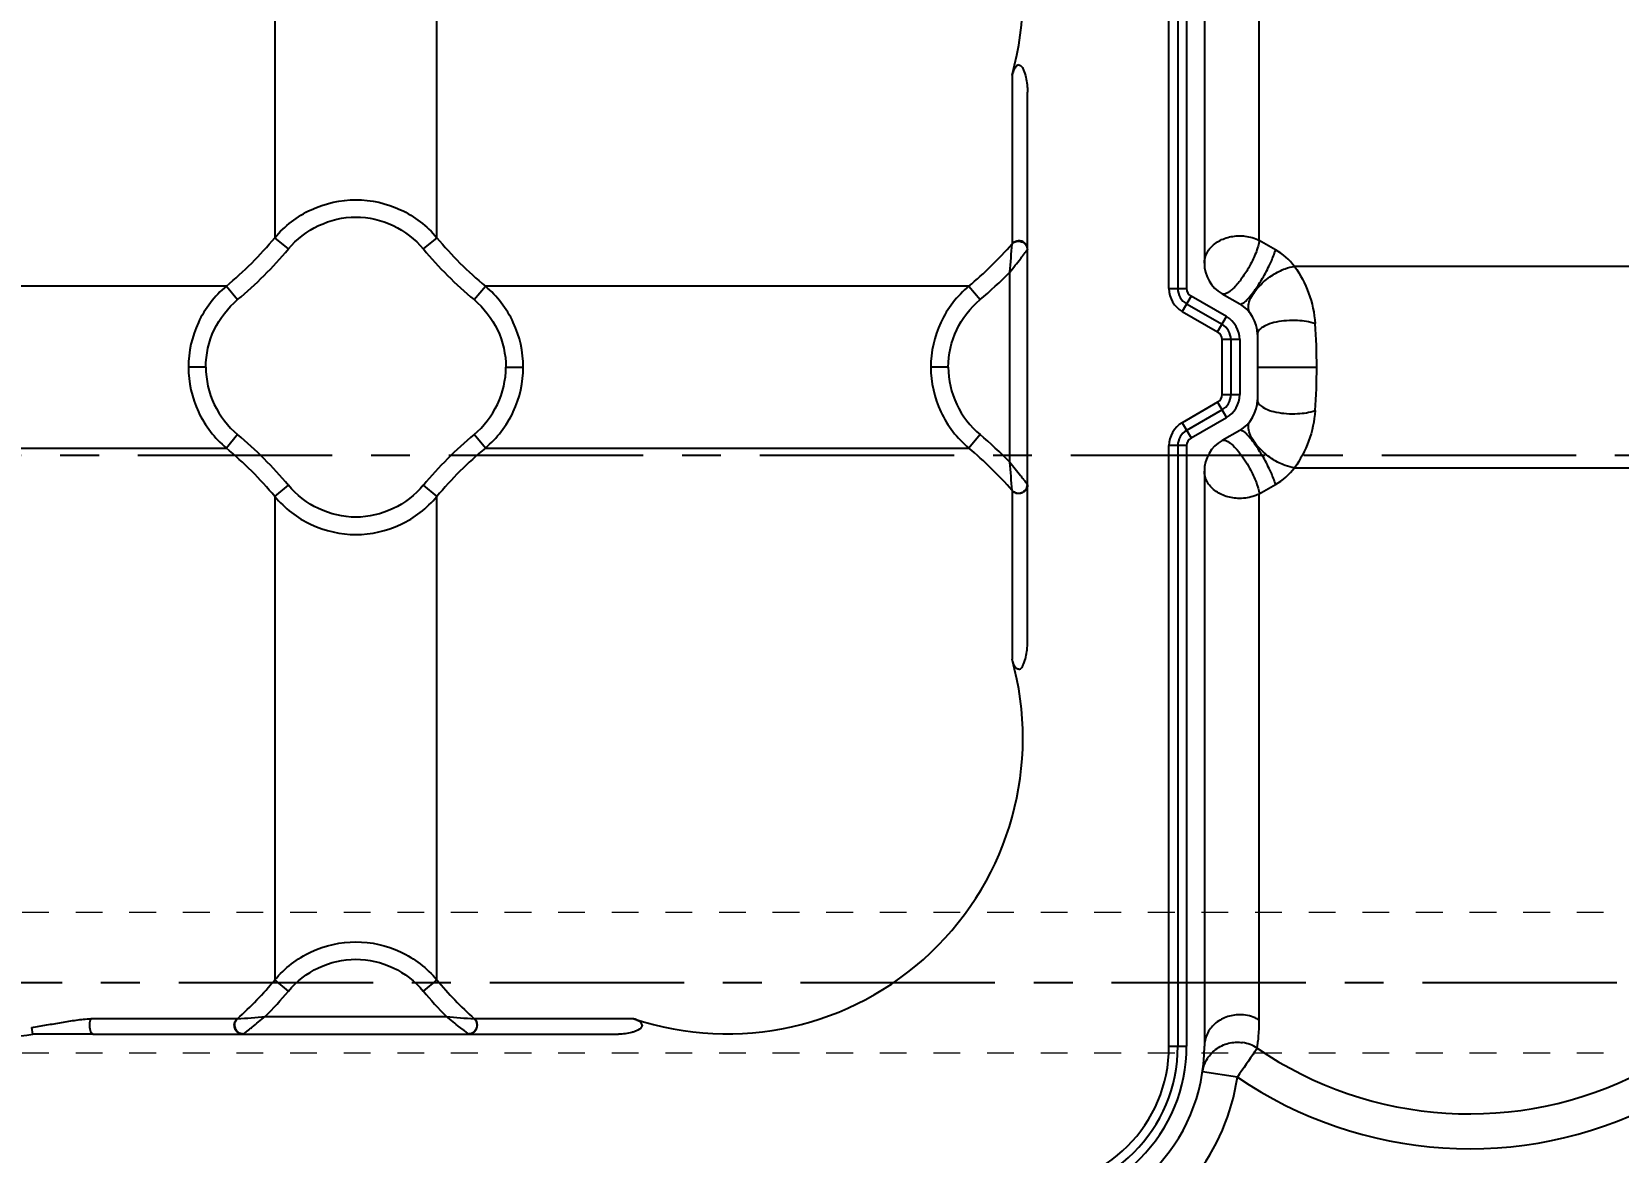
# Model space of a CAD drawing. Header units: millimetres. Extents: x 2667 to 4588, y -8940 to -2822.
# Drawn here: x 3522.4 to 3612.6, y -6281.3 to -6217.6 of the extents above; entities that cross this region are included whole.
import ezdxf

# ---------------------------------------------------------------- set-up
doc = ezdxf.new("R2010")
doc.units = ezdxf.units.MM
doc.header["$LTSCALE"] = 16.335
doc.header["$PDMODE"] = 3
doc.header["$PDSIZE"] = 8
doc.linetypes.add('CENTER', pattern=[0.6, 0.375, -0.075, 0.075, -0.075])
doc.linetypes.add('HIDDEN', pattern=[0.2, 0.1, -0.1])
doc.layers.get('0').update_dxf_attribs({"linetype": 'CONTINUOUS'})
doc.layers.get('Defpoints').update_dxf_attribs({"linetype": 'CONTINUOUS'})
doc.layers.add('cool', color=153, linetype='HIDDEN', lineweight=9)
doc.layers.add('dim', color=82, linetype='CONTINUOUS', lineweight=9)
doc.styles.get("Standard").update_dxf_attribs({"font": 'txt', "width": 0.85})
doc.dimstyles.new('mold', dxfattribs={"dimtxt": 10, "dimasz": 5, "dimexe": 0, "dimexo": 0, "dimgap": 0, "dimtad": 1, "dimzin": 1, "dimdsep": 46, "dimtxsty": 'Standard', "dimcen": 0, "dimclrd": 4, "dimclre": 4, "dimclrt": 6, "dimazin": 0, "dimtfac": 1, "dimtofl": 0, "dimtmove": 0, "dimatfit": 3, "dimfxl": 0, "dimarcsym": 0})

# ---------------------------------------------------------------- blocks, each defined once
blk = doc.blocks.new('02')
at = {"color": 1, "linetype": 'CENTER', "ltscale": 1.803734}
blk.add_line((2807.465, 2890.507), (3167.465, 2890.507), dxfattribs=at)
at = {"layer": 'cool', "ltscale": 0.932966}
for p, q in [((2818.675, 2894.507), (3156.255, 2894.507)), ((2818.675, 2886.507), (3156.255, 2886.507))]:
    blk.add_line(p, q, dxfattribs=at)
blk = doc.blocks.new('*D388')
at = {"layer": 'Defpoints', "color": 0}
for p in [(3498.666, -6241.677), (3668.345, -6241.677), (3682.705, -6241.677)]:
    blk.add_point(p, dxfattribs=at)
at = {"layer": 'dim', "color": 4, "lineweight": -2}
blk.add_line((3668.345, -6241.677), (3695.455, -6241.677), dxfattribs=at)
at = {"layer": 'dim', "color": 6, "insert": (3689.08, -6238.677), "char_height": 6, "attachment_point": 5}
blk.add_mtext('0.00', dxfattribs=at)
blk = doc.blocks.new('*D389')
at = {"layer": 'Defpoints', "color": 0}
for p in [(3661.445, -6211.677), (3682.705, -6211.677), (3498.666, -6241.677)]:
    blk.add_point(p, dxfattribs=at)
at = {"layer": 'dim', "color": 4, "lineweight": -2}
blk.add_line((3661.445, -6211.677), (3700.555, -6211.677), dxfattribs=at)
at = {"layer": 'dim', "color": 6, "insert": (3691.63, -6208.677), "char_height": 6, "attachment_point": 5}
blk.add_mtext('30.00', dxfattribs=at)
blk = doc.blocks.new('*D390')
at = {"layer": 'Defpoints', "color": 0}
for p in [(3674.041, -6159.677), (3682.705, -6159.677), (3498.666, -6241.677)]:
    blk.add_point(p, dxfattribs=at)
at = {"layer": 'dim', "color": 4, "lineweight": -2}
blk.add_line((3674.041, -6159.677), (3701.405, -6159.677), dxfattribs=at)
at = {"layer": 'dim', "color": 6, "insert": (3692.055, -6156.677), "char_height": 6, "attachment_point": 5}
blk.add_mtext('82.00', dxfattribs=at)
blk = doc.blocks.new('*D391')
at = {"layer": 'Defpoints', "color": 0}
for p in [(3657.466, -6121.677), (3682.705, -6121.677), (3498.666, -6241.677)]:
    blk.add_point(p, dxfattribs=at)
at = {"layer": 'dim', "color": 4, "lineweight": -2}
blk.add_line((3657.466, -6121.677), (3703.955, -6121.677), dxfattribs=at)
at = {"layer": 'dim', "color": 6, "insert": (3693.33, -6118.677), "char_height": 6, "attachment_point": 5}
blk.add_mtext('120.00', dxfattribs=at)
blk = doc.blocks.new('*D392')
at = {"layer": 'Defpoints', "color": 0}
for p in [(3498.666, -6241.677), (3670.983, -6271.677), (3682.705, -6271.677)]:
    blk.add_point(p, dxfattribs=at)
at = {"layer": 'dim', "color": 4, "lineweight": -2}
blk.add_line((3670.983, -6271.677), (3700.555, -6271.677), dxfattribs=at)
at = {"layer": 'dim', "color": 6, "insert": (3691.63, -6268.677), "char_height": 6, "attachment_point": 5}
blk.add_mtext('30.00', dxfattribs=at)
blk = doc.blocks.new('*D393')
at = {"layer": 'Defpoints', "color": 0}
for p in [(3498.666, -6241.677), (3661.355, -6326.677), (3682.705, -6326.677)]:
    blk.add_point(p, dxfattribs=at)
at = {"layer": 'dim', "color": 4, "lineweight": -2}
blk.add_line((3661.355, -6326.677), (3701.405, -6326.677), dxfattribs=at)
at = {"layer": 'dim', "color": 6, "insert": (3692.055, -6323.677), "char_height": 6, "attachment_point": 5}
blk.add_mtext('85.00', dxfattribs=at)
blk = doc.blocks.new('*D394')
at = {"layer": 'Defpoints', "color": 0}
for p in [(3498.666, -6241.677), (3657.466, -6361.677), (3682.705, -6361.677)]:
    blk.add_point(p, dxfattribs=at)
at = {"layer": 'dim', "color": 4, "lineweight": -2}
blk.add_line((3657.466, -6361.677), (3703.955, -6361.677), dxfattribs=at)
at = {"layer": 'dim', "color": 6, "insert": (3693.33, -6358.677), "char_height": 6, "attachment_point": 5}
blk.add_mtext('120.00', dxfattribs=at)
blk = doc.blocks.new('*D395')
at = {"layer": 'Defpoints', "color": 0}
for p in [(3498.666, -6241.677), (3648.666, -6370.477), (3648.666, -6398.085)]:
    blk.add_point(p, dxfattribs=at)
at = {"layer": 'dim', "color": 4, "lineweight": -2}
blk.add_line((3648.666, -6370.477), (3648.666, -6419.335), dxfattribs=at)
at = {"layer": 'dim', "color": 6, "insert": (3645.666, -6408.71), "char_height": 6, "attachment_point": 5, "rotation": 90}
blk.add_mtext('150.00', dxfattribs=at)
blk = doc.blocks.new('*D398')
at = {"layer": 'Defpoints', "color": 0}
for p in [(3648.666, -6089.306), (3648.666, -6112.877), (3498.666, -6241.677)]:
    blk.add_point(p, dxfattribs=at)
at = {"layer": 'dim', "color": 4, "lineweight": -2}
blk.add_line((3648.666, -6112.877), (3648.666, -6068.056), dxfattribs=at)
at = {"layer": 'dim', "color": 6, "insert": (3645.666, -6078.681), "char_height": 6, "attachment_point": 5, "rotation": 90}
blk.add_mtext('150.00', dxfattribs=at)

msp = doc.modelspace()

# ---------------------------------------------------------------- linework, layer by layer
at = {"color": 7, "linetype": 'Continuous'}
for p, q in [((3587.106, -6232.212), (3587.106, -6198.055)), ((3587.608, -6198.055), (3587.608, -6232.212)), ((3588.111, -6198.055), (3588.111, -6232.212)), ((3589.116, -6198.055), (3589.116, -6230.761)), ((3592.238, -6229.468), (3592.238, -6199.546)), ((3536.271, -6201.83), (3536.271, -6229.315)), ((3545.481, -6229.315), (3545.481, -6201.83)), ((3578.186, -6220.065), (3578.186, -6229.652)), ((3579.066, -6252.324), (3579.066, -6221.031)), ((3537.039, -6229.954), (3536.271, -6229.315)), ((3545.481, -6229.315), (3544.713, -6229.954)), ((3593.157, -6229.999), (3592.238, -6229.468)), ((3619.021, -6230.954), (3594.243, -6230.954)), ((3578.061, -6242.084), (3578.061, -6231.271)), ((3533.513, -6232.073), (3511.299, -6232.073)), ((3533.513, -6232.073), (3534.153, -6232.84)), ((3547.599, -6232.84), (3548.238, -6232.073)), ((3575.723, -6232.073), (3548.238, -6232.073)), ((3575.723, -6232.073), (3576.363, -6232.84)), ((3587.106, -6232.212), (3588.111, -6232.212)), ((3588.362, -6232.647), (3587.86, -6233.517)), ((3590.372, -6233.807), (3588.362, -6232.647)), ((3590.121, -6232.502), (3591.126, -6233.082)), ((3587.86, -6233.517), (3589.87, -6234.678)), ((3588.111, -6233.082), (3590.121, -6234.243)), ((3589.87, -6234.678), (3590.372, -6233.807)), ((3591.126, -6235.113), (3590.121, -6235.113)), ((3590.121, -6238.242), (3590.121, -6235.113)), ((3590.623, -6235.113), (3590.623, -6238.242)), ((3591.126, -6235.113), (3591.126, -6238.242)), ((3592.131, -6234.823), (3592.131, -6238.532)), ((3532.341, -6236.677), (3531.356, -6236.677)), ((3549.41, -6236.677), (3550.396, -6236.677)), ((3574.551, -6236.677), (3573.566, -6236.677)), ((3592.131, -6236.677), (3595.506, -6236.677)), ((3590.121, -6238.242), (3591.126, -6238.242)), ((3589.87, -6238.677), (3587.86, -6239.837)), ((3590.121, -6239.112), (3588.111, -6240.273)), ((3589.87, -6238.677), (3590.372, -6239.547)), ((3587.86, -6239.837), (3588.362, -6240.708)), ((3588.362, -6240.708), (3590.372, -6239.547)), ((3534.153, -6240.515), (3533.513, -6241.282)), ((3548.238, -6241.282), (3547.599, -6240.515)), ((3576.363, -6240.515), (3575.723, -6241.282)), ((3591.126, -6240.273), (3590.121, -6240.853)), ((3511.3, -6241.282), (3533.513, -6241.282)), ((3548.238, -6241.282), (3575.723, -6241.282)), ((3588.111, -6241.143), (3587.106, -6241.143)), ((3587.106, -6275.299), (3587.106, -6241.143)), ((3587.608, -6241.143), (3587.608, -6275.299)), ((3588.111, -6241.143), (3588.111, -6275.299)), ((3589.116, -6242.593), (3589.116, -6275.299)), ((3594.243, -6242.401), (3619.021, -6242.401)), ((3536.271, -6244.04), (3537.039, -6243.4)), ((3544.713, -6243.4), (3545.481, -6244.04)), ((3592.238, -6243.886), (3593.157, -6243.355)), ((3536.271, -6244.04), (3536.271, -6271.525)), ((3545.481, -6271.525), (3545.481, -6244.04)), ((3578.186, -6243.703), (3578.186, -6253.29)), ((3592.238, -6273.809), (3592.238, -6243.886)), ((3537.039, -6272.164), (3536.271, -6271.525)), ((3545.481, -6271.525), (3544.713, -6272.164)), ((3522.512, -6274.616), (3522.449, -6274.233)), ((3534.128, -6273.742), (3525.8, -6273.742)), ((3535.723, -6273.611), (3546.029, -6273.611)), ((3556.681, -6273.742), (3547.623, -6273.742)), ((3525.94, -6274.616), (3555.811, -6274.616)), ((3587.106, -6275.299), (3588.111, -6275.299)), ((3590.998, -6277.053), (3589.009, -6276.761))]:
    msp.add_line(p, q, dxfattribs=at)
at = {"color": 1, "linetype": 'CENTER', "ltscale": 1.803734}
msp.add_line((3298.666, -6241.677), (3698.666, -6241.677), dxfattribs=at)
at = {"color": 7, "linetype": 'Continuous'}
for centre, radius, start, end in [((3553.941, -6223.612), 80.47, 0, 90), ((3553.941, -6223.612), 79.57, 0, 90), ((3561.981, -6215.572), 16.817, 344.50485, 108.36798), ((3519.771, -6215.572), 21.474, 309.79009, 320.20991), ((3519.771, -6215.572), 22.472, 309.79206, 320.20991), ((3561.981, -6215.572), 22.472, 219.79009, 230.20794), ((3561.981, -6215.572), 21.474, 219.79009, 230.20991), ((3561.981, -6215.572), 21.474, 309.79009, 318.98443), ((3519.37, -6225.984), 58.928, 354.85224, 356.41848), ((3591.319, -6233.183), 3.676, 37.32843, 60.00242), ((3591.126, -6230.761), 2.01, 180, 240), ((3561.981, -6215.572), 22.472, 309.79187, 315.68762), ((3588.613, -6232.212), 1.508, 180, 240), ((3588.613, -6232.212), 1.005, 180, 240), ((3588.613, -6232.212), 0.502, 180, 240), ((3590.121, -6234.823), 2.01, 0.00107, 60), ((3589.618, -6235.113), 1.005, 0, 60), ((3589.618, -6235.113), 1.508, 0, 60), ((3562.539, -6236.659), 32.967, 359.96755, 4.26867), ((3589.618, -6235.113), 0.502, 0.00065, 60), ((3562.42, -6236.692), 33.087, 355.73908, 0.02469), ((3589.618, -6238.242), 0.502, 299.99956, 0.00074), ((3589.618, -6238.242), 1.005, 300, 359.99995), ((3589.618, -6238.242), 1.508, 300, 0), ((3590.121, -6238.532), 2.01, 300, 359.99875), ((3588.613, -6241.143), 1.508, 120, 180), ((3519.771, -6257.782), 22.472, 39.79009, 50.20794), ((3561.981, -6257.782), 22.472, 129.79206, 140.20991), ((3561.981, -6257.782), 22.472, 44.31238, 50.20814), ((3588.613, -6241.143), 1.005, 120.00007, 180), ((3588.613, -6241.143), 0.502, 119.99956, 180.0011), ((3591.126, -6242.593), 2.01, 120, 180), ((3519.771, -6257.782), 21.474, 39.79009, 50.20991), ((3561.981, -6257.782), 21.474, 129.79009, 140.20991), ((3561.981, -6257.782), 21.474, 41.01556, 50.20991), ((3519.663, -6247.348), 58.634, 3.57742, 5.15152), ((3591.314, -6240.166), 3.683, 300.01916, 322.65), ((3553.941, -6249.742), 80.47, 270.91304, 0), ((3553.941, -6249.742), 79.57, 281.6989, 0), ((3561.981, -6257.782), 16.817, 251.63202, 15.49515), ((3604.191, -6257.782), 23.354, 235.6034, 358.37458), ((3604.191, -6257.782), 21.367, 235.60338, 358.83457), ((3519.771, -6257.782), 21.474, 312.0041, 320.20991), ((3561.981, -6257.782), 21.474, 219.79009, 227.9959), ((3519.771, -6257.782), 22.472, 315.22202, 320.20991), ((3561.981, -6257.782), 22.472, 219.79009, 224.77798), ((3530.288, -6216.411), 57.458, 273.84497, 275.42774), ((3551.486, -6216.152), 57.717, 264.57482, 266.15045), ((3519.771, -6257.782), 17.055, 260.75244, 279.2269), ((3590.988, -6277.11), 2.04, 56.28974, 81.61183), ((3579.066, -6275.299), 10.05, 270, 0), ((3579.066, -6275.299), 9.045, 270, 0.00005), ((3579.066, -6275.299), 8.543, 270, 0), ((3579.066, -6275.299), 8.04, 270, 360), ((3579.066, -6275.299), 12.06, 321.6929, 351.64011)]:
    msp.add_arc(centre, radius, start, end, dxfattribs=at)
for points, knots in [([(3578.563, -6219.49), (3578.505, -6219.49), (3578.396, -6219.572), (3578.279, -6219.776), (3578.219, -6219.949), (3578.186, -6220.065)], [0, 0, 0, 0, 0.245235, 0.49671, 1, 1, 1, 1]), ([(3578.563, -6219.49), (3578.632, -6219.49), (3578.754, -6219.599), (3578.876, -6219.844), (3578.981, -6220.188), (3579.049, -6220.606), (3579.066, -6220.889), (3579.066, -6221.031)], [0, 0, 0, 0, 0.121703, 0.247052, 0.497884, 0.748931, 1, 1, 1, 1]), ([(3536.271, -6229.315), (3536.829, -6228.65), (3538.25, -6227.546), (3540.008, -6227.157), (3540.876, -6227.157)], [0, 0, 0, 0, 0.499979, 1, 1, 1, 1]), ([(3540.876, -6227.157), (3541.744, -6227.157), (3543.502, -6227.546), (3544.923, -6228.649), (3545.481, -6229.315)], [0, 0, 0, 0, 0.500019, 1, 1, 1, 1]), ([(3537.039, -6229.954), (3537.502, -6229.398), (3538.694, -6228.488), (3540.876, -6227.971), (3543.058, -6228.487), (3544.25, -6229.398), (3544.713, -6229.954)], [0, 0, 0, 0, 0.250038, 0.499995, 0.749952, 1, 1, 1, 1]), ([(3589.116, -6230.761), (3589.116, -6230.557), (3589.233, -6230.125), (3589.697, -6229.614), (3590.359, -6229.285), (3590.866, -6229.209), (3591.126, -6229.209)], [0, 0, 0, 0, 0.219715, 0.458267, 0.721166, 1, 1, 1, 1]), ([(3591.126, -6229.209), (3591.224, -6229.209), (3591.606, -6229.231), (3591.985, -6229.339), (3592.238, -6229.468)], [0, 0, 0, 0, 0.256142, 1, 1, 1, 1]), ([(3578.061, -6231.271), (3578.164, -6231.143), (3578.366, -6230.893), (3578.61, -6230.584), (3578.788, -6230.349), (3578.903, -6230.199), (3578.992, -6230.083), (3579.044, -6230.019), (3579.06, -6229.992)], [0, 0, 0, 0, 0.303697, 0.594232, 0.728268, 0.848361, 0.943423, 1, 1, 1, 1]), ([(3578.183, -6229.665), (3578.249, -6229.594), (3578.431, -6229.493), (3578.737, -6229.518), (3578.985, -6229.701), (3579.056, -6229.897), (3579.059, -6229.992)], [0, 0, 0, 0, 0.246967, 0.499962, 0.752978, 1, 1, 1, 1]), ([(3578.186, -6229.652), (3578.233, -6229.6), (3578.351, -6229.514), (3578.493, -6229.484), (3578.563, -6229.484)], [0, 0, 0, 0, 0.498844, 1, 1, 1, 1]), ([(3579.066, -6229.979), (3579.066, -6229.911), (3579.035, -6229.771), (3578.879, -6229.558), (3578.683, -6229.484), (3578.563, -6229.484)], [0, 0, 0, 0, 0.266643, 0.536493, 1, 1, 1, 1]), ([(3592.238, -6229.468), (3592.228, -6229.581), (3592.168, -6229.825), (3592.041, -6230.209), (3591.85, -6230.624), (3591.697, -6230.902), (3591.622, -6231.048)], [0, 0, 0, 0, 0.198694, 0.440005, 0.712104, 1, 1, 1, 1]), ([(3592.472, -6231.538), (3592.631, -6231.264), (3592.889, -6230.764), (3593.1, -6230.238), (3593.157, -6229.999)], [0, 0, 0, 0, 0.563929, 1, 1, 1, 1]), ([(3591.813, -6232.642), (3591.948, -6232.402), (3592.317, -6231.948), (3592.971, -6231.426), (3593.632, -6231.084), (3594.061, -6230.97), (3594.242, -6230.954)], [0, 0, 0, 0, 0.271296, 0.568323, 0.820354, 1, 1, 1, 1]), ([(3594.243, -6230.954), (3594.579, -6231.414), (3595.128, -6232.459), (3595.371, -6233.613), (3595.415, -6234.205)], [0, 0, 0, 0, 0.489775, 1, 1, 1, 1]), ([(3591.622, -6231.048), (3591.494, -6231.27), (3591.289, -6231.585), (3590.991, -6231.959), (3590.782, -6232.187), (3590.582, -6232.362), (3590.383, -6232.497), (3590.198, -6232.546), (3590.121, -6232.502)], [0, 0, 0, 0, 0.353851, 0.515361, 0.658945, 0.78037, 0.877108, 1, 1, 1, 1]), ([(3591.126, -6233.082), (3591.151, -6233.096), (3591.233, -6233.091), (3591.352, -6233.016), (3591.502, -6232.888), (3591.675, -6232.701), (3591.867, -6232.463), (3592.146, -6232.077), (3592.344, -6231.761), (3592.472, -6231.538)], [0, 0, 0, 0, 0.040907, 0.105616, 0.199616, 0.321709, 0.468281, 0.634282, 1, 1, 1, 1]), ([(3533.513, -6232.073), (3532.848, -6232.63), (3531.745, -6234.051), (3531.356, -6235.809), (3531.356, -6236.677)], [0, 0, 0, 0, 0.499975, 1, 1, 1, 1]), ([(3550.396, -6236.677), (3550.396, -6235.809), (3550.007, -6234.051), (3548.903, -6232.63), (3548.238, -6232.073)], [0, 0, 0, 0, 0.500025, 1, 1, 1, 1]), ([(3575.723, -6232.073), (3575.058, -6232.63), (3573.955, -6234.051), (3573.566, -6235.809), (3573.566, -6236.677)], [0, 0, 0, 0, 0.499975, 1, 1, 1, 1]), ([(3591.621, -6233.19), (3591.625, -6233.15), (3591.658, -6232.958), (3591.738, -6232.776), (3591.813, -6232.642)], [0, 0, 0, 0, 0.208728, 1, 1, 1, 1]), ([(3532.341, -6236.677), (3532.349, -6235.953), (3532.675, -6234.487), (3533.603, -6233.31), (3534.153, -6232.839)], [0, 0, 0, 0, 0.499933, 1, 1, 1, 1]), ([(3547.598, -6232.839), (3548.149, -6233.31), (3549.076, -6234.487), (3549.403, -6235.953), (3549.41, -6236.677)], [0, 0, 0, 0, 0.500067, 1, 1, 1, 1]), ([(3574.551, -6236.677), (3574.559, -6235.953), (3574.885, -6234.487), (3575.812, -6233.31), (3576.363, -6232.84)], [0, 0, 0, 0, 0.499933, 1, 1, 1, 1]), ([(3591.719, -6233.604), (3591.7, -6233.58), (3591.625, -6233.456), (3591.61, -6233.303), (3591.621, -6233.19)], [0, 0, 0, 0, 0.2125, 1, 1, 1, 1]), ([(3595.415, -6234.205), (3595.094, -6234.1), (3594.547, -6234.017), (3593.8, -6234.026), (3593.223, -6234.097), (3592.738, -6234.237), (3592.388, -6234.412), (3592.178, -6234.609), (3592.131, -6234.761), (3592.131, -6234.823)], [0, 0, 0, 0, 0.281969, 0.454914, 0.623401, 0.766073, 0.874671, 0.948113, 1, 1, 1, 1]), ([(3531.356, -6236.677), (3531.356, -6237.545), (3531.745, -6239.303), (3532.848, -6240.724), (3533.513, -6241.282)], [0, 0, 0, 0, 0.500025, 1, 1, 1, 1]), ([(3532.341, -6236.677), (3532.349, -6237.401), (3532.675, -6238.868), (3533.603, -6240.044), (3534.153, -6240.515)], [0, 0, 0, 0, 0.499933, 1, 1, 1, 1]), ([(3547.598, -6240.515), (3548.149, -6240.044), (3549.076, -6238.868), (3549.403, -6237.401), (3549.41, -6236.677)], [0, 0, 0, 0, 0.500067, 1, 1, 1, 1]), ([(3548.238, -6241.282), (3548.903, -6240.724), (3550.007, -6239.303), (3550.396, -6237.545), (3550.396, -6236.677)], [0, 0, 0, 0, 0.499975, 1, 1, 1, 1]), ([(3573.566, -6236.677), (3573.566, -6237.545), (3573.955, -6239.303), (3575.058, -6240.724), (3575.723, -6241.282)], [0, 0, 0, 0, 0.500025, 1, 1, 1, 1]), ([(3574.551, -6236.677), (3574.559, -6237.401), (3574.885, -6238.868), (3575.813, -6240.044), (3576.363, -6240.515)], [0, 0, 0, 0, 0.499933, 1, 1, 1, 1]), ([(3592.131, -6238.532), (3592.131, -6238.594), (3592.178, -6238.745), (3592.388, -6238.942), (3592.738, -6239.118), (3593.223, -6239.258), (3593.8, -6239.329), (3594.547, -6239.338), (3595.094, -6239.254), (3595.415, -6239.15)], [0, 0, 0, 0, 0.051887, 0.125329, 0.233928, 0.3766, 0.545087, 0.718032, 1, 1, 1, 1]), ([(3591.621, -6240.164), (3591.617, -6240.121), (3591.613, -6239.978), (3591.658, -6239.831), (3591.719, -6239.751)], [0, 0, 0, 0, 0.299682, 1, 1, 1, 1]), ([(3595.415, -6239.15), (3595.371, -6239.742), (3595.128, -6240.896), (3594.579, -6241.941), (3594.243, -6242.401)], [0, 0, 0, 0, 0.510225, 1, 1, 1, 1]), ([(3590.121, -6240.853), (3590.137, -6240.843), (3590.225, -6240.813), (3590.32, -6240.844), (3590.385, -6240.874)], [0, 0, 0, 0, 0.2076, 1, 1, 1, 1]), ([(3590.385, -6240.874), (3590.486, -6240.922), (3590.699, -6241.083), (3591.138, -6241.544), (3591.435, -6241.983), (3591.622, -6242.307)], [0, 0, 0, 0, 0.175685, 0.412028, 1, 1, 1, 1]), ([(3592.472, -6241.816), (3592.344, -6241.594), (3592.146, -6241.277), (3591.867, -6240.891), (3591.675, -6240.654), (3591.502, -6240.467), (3591.352, -6240.338), (3591.233, -6240.264), (3591.151, -6240.258), (3591.126, -6240.272)], [0, 0, 0, 0, 0.365718, 0.531719, 0.678291, 0.800384, 0.894384, 0.959093, 1, 1, 1, 1]), ([(3591.813, -6240.713), (3591.785, -6240.663), (3591.697, -6240.49), (3591.635, -6240.301), (3591.621, -6240.164)], [0, 0, 0, 0, 0.292935, 1, 1, 1, 1]), ([(3594.242, -6242.401), (3594.061, -6242.384), (3593.632, -6242.271), (3592.971, -6241.929), (3592.317, -6241.406), (3591.948, -6240.953), (3591.813, -6240.713)], [0, 0, 0, 0, 0.179646, 0.431677, 0.728704, 1, 1, 1, 1]), ([(3593.157, -6243.355), (3593.1, -6243.117), (3592.889, -6242.591), (3592.631, -6242.091), (3592.472, -6241.816)], [0, 0, 0, 0, 0.436071, 1, 1, 1, 1]), ([(3578.061, -6242.084), (3578.164, -6242.212), (3578.367, -6242.46), (3578.608, -6242.772), (3578.789, -6243.004), (3578.905, -6243.154), (3578.991, -6243.273), (3579.043, -6243.337), (3579.06, -6243.362)], [0, 0, 0, 0, 0.3037, 0.59452, 0.728078, 0.848381, 0.944327, 1, 1, 1, 1]), ([(3591.126, -6244.145), (3590.866, -6244.145), (3590.359, -6244.07), (3589.697, -6243.74), (3589.233, -6243.23), (3589.116, -6242.798), (3589.116, -6242.593)], [0, 0, 0, 0, 0.278834, 0.541733, 0.780285, 1, 1, 1, 1]), ([(3591.622, -6242.307), (3591.697, -6242.453), (3591.85, -6242.731), (3592.041, -6243.145), (3592.168, -6243.529), (3592.228, -6243.774), (3592.238, -6243.886)], [0, 0, 0, 0, 0.287896, 0.559995, 0.801306, 1, 1, 1, 1]), ([(3544.713, -6243.4), (3544.25, -6243.957), (3543.058, -6244.867), (3540.876, -6245.384), (3538.694, -6244.866), (3537.502, -6243.957), (3537.039, -6243.4)], [0, 0, 0, 0, 0.250035, 0.49999, 0.749949, 1, 1, 1, 1]), ([(3578.183, -6243.69), (3578.249, -6243.76), (3578.431, -6243.862), (3578.738, -6243.837), (3578.986, -6243.654), (3579.056, -6243.458), (3579.06, -6243.362)], [0, 0, 0, 0, 0.246965, 0.5, 0.753036, 1, 1, 1, 1]), ([(3579.066, -6243.375), (3579.066, -6243.49), (3578.994, -6243.685), (3578.777, -6243.834), (3578.635, -6243.87), (3578.563, -6243.87)], [0, 0, 0, 0, 0.447912, 0.721107, 1, 1, 1, 1]), ([(3536.271, -6244.04), (3536.829, -6244.705), (3538.25, -6245.808), (3540.008, -6246.197), (3540.876, -6246.197)], [0, 0, 0, 0, 0.499976, 1, 1, 1, 1]), ([(3540.876, -6246.197), (3541.744, -6246.197), (3543.502, -6245.808), (3544.923, -6244.705), (3545.481, -6244.04)], [0, 0, 0, 0, 0.500022, 1, 1, 1, 1]), ([(3578.563, -6243.87), (3578.524, -6243.87), (3578.384, -6243.854), (3578.253, -6243.778), (3578.186, -6243.703)], [0, 0, 0, 0, 0.282462, 1, 1, 1, 1]), ([(3592.238, -6243.886), (3592.155, -6243.929), (3591.803, -6244.081), (3591.415, -6244.145), (3591.126, -6244.145)], [0, 0, 0, 0, 0.243586, 1, 1, 1, 1]), ([(3578.563, -6253.864), (3578.632, -6253.864), (3578.754, -6253.755), (3578.876, -6253.511), (3578.981, -6253.167), (3579.049, -6252.749), (3579.066, -6252.465), (3579.066, -6252.324)], [0, 0, 0, 0, 0.121702, 0.247051, 0.497884, 0.748931, 1, 1, 1, 1]), ([(3578.563, -6253.864), (3578.505, -6253.864), (3578.396, -6253.782), (3578.279, -6253.578), (3578.219, -6253.405), (3578.186, -6253.29)], [0, 0, 0, 0, 0.245233, 0.496709, 1, 1, 1, 1]), ([(3536.271, -6271.525), (3536.829, -6270.86), (3538.25, -6269.756), (3540.008, -6269.367), (3540.876, -6269.367)], [0, 0, 0, 0, 0.499979, 1, 1, 1, 1]), ([(3540.876, -6269.367), (3541.744, -6269.367), (3543.502, -6269.756), (3544.923, -6270.859), (3545.481, -6271.525)], [0, 0, 0, 0, 0.500018, 1, 1, 1, 1]), ([(3537.039, -6272.164), (3537.502, -6271.608), (3538.694, -6270.698), (3540.876, -6270.181), (3543.058, -6270.697), (3544.25, -6271.608), (3544.713, -6272.164)], [0, 0, 0, 0, 0.250038, 0.499995, 0.749952, 1, 1, 1, 1]), ([(3522.449, -6274.233), (3522.733, -6274.191), (3523.297, -6274.093), (3524.14, -6273.944), (3524.972, -6273.812), (3525.527, -6273.742), (3525.8, -6273.742)], [0, 0, 0, 0, 0.253952, 0.50713, 0.757663, 1, 1, 1, 1]), ([(3525.8, -6273.742), (3525.789, -6273.768), (3525.746, -6273.887), (3525.732, -6274.015), (3525.732, -6274.114)], [0, 0, 0, 0, 0.219071, 1, 1, 1, 1]), ([(3525.732, -6274.114), (3525.732, -6274.178), (3525.743, -6274.301), (3525.784, -6274.476), (3525.871, -6274.616), (3525.94, -6274.616)], [0, 0, 0, 0, 0.337964, 0.635112, 1, 1, 1, 1]), ([(3534.462, -6274.616), (3534.345, -6274.616), (3534.147, -6274.541), (3534, -6274.319), (3533.965, -6274.174), (3533.967, -6274.102)], [0, 0, 0, 0, 0.449319, 0.72249, 1, 1, 1, 1]), ([(3533.967, -6274.102), (3533.968, -6274.064), (3533.986, -6273.932), (3534.058, -6273.808), (3534.128, -6273.742)], [0, 0, 0, 0, 0.281532, 1, 1, 1, 1]), ([(3534.475, -6274.61), (3534.38, -6274.606), (3534.185, -6274.537), (3534.002, -6274.292), (3533.973, -6273.987), (3534.072, -6273.805), (3534.141, -6273.739)], [0, 0, 0, 0, 0.247087, 0.499947, 0.75284, 1, 1, 1, 1]), ([(3534.475, -6274.61), (3534.5, -6274.595), (3534.561, -6274.542), (3534.676, -6274.455), (3534.822, -6274.341), (3535.049, -6274.16), (3535.353, -6273.918), (3535.597, -6273.714), (3535.723, -6273.611)], [0, 0, 0, 0, 0.055527, 0.150006, 0.270023, 0.403658, 0.695053, 1, 1, 1, 1]), ([(3547.277, -6274.61), (3547.252, -6274.594), (3547.191, -6274.543), (3547.077, -6274.455), (3546.93, -6274.341), (3546.703, -6274.161), (3546.399, -6273.917), (3546.155, -6273.714), (3546.029, -6273.611)], [0, 0, 0, 0, 0.054943, 0.149865, 0.269557, 0.403556, 0.694896, 1, 1, 1, 1]), ([(3547.611, -6273.739), (3547.673, -6273.799), (3547.775, -6273.974), (3547.757, -6274.292), (3547.559, -6274.544), (3547.364, -6274.607), (3547.277, -6274.61)], [0, 0, 0, 0, 0.221979, 0.497622, 0.774862, 1, 1, 1, 1]), ([(3547.29, -6274.616), (3547.407, -6274.616), (3547.605, -6274.542), (3547.752, -6274.319), (3547.786, -6274.174), (3547.785, -6274.102)], [0, 0, 0, 0, 0.449441, 0.72239, 1, 1, 1, 1]), ([(3547.785, -6274.102), (3547.784, -6274.064), (3547.766, -6273.931), (3547.694, -6273.807), (3547.624, -6273.742)], [0, 0, 0, 0, 0.281899, 1, 1, 1, 1]), ([(3557.15, -6274.112), (3557.15, -6274.233), (3556.961, -6274.374), (3556.743, -6274.466), (3556.379, -6274.58), (3556.063, -6274.616), (3555.811, -6274.616)], [0, 0, 0, 0, 0.242237, 0.3687, 0.495202, 1, 1, 1, 1]), ([(3557.15, -6274.112), (3557.15, -6274.011), (3556.963, -6273.845), (3556.781, -6273.775), (3556.681, -6273.742)], [0, 0, 0, 0, 0.491013, 1, 1, 1, 1]), ([(3591.126, -6273.51), (3590.865, -6273.51), (3590.347, -6273.6), (3589.681, -6273.99), (3589.225, -6274.583), (3589.116, -6275.065), (3589.116, -6275.298)], [0, 0, 0, 0, 0.263312, 0.519049, 0.7637, 1, 1, 1, 1]), ([(3592.238, -6273.809), (3592.163, -6273.764), (3591.818, -6273.59), (3591.425, -6273.51), (3591.126, -6273.51)], [0, 0, 0, 0, 0.225074, 1, 1, 1, 1]), ([(3592.12, -6275.413), (3592.126, -6275.325), (3592.162, -6275.123), (3592.2, -6274.771), (3592.231, -6274.323), (3592.245, -6273.991), (3592.238, -6273.809)], [0, 0, 0, 0, 0.163203, 0.381666, 0.659573, 1, 1, 1, 1]), ([(3525.941, -6274.616), (3525.659, -6274.616), (3524.514, -6274.617), (3523.369, -6274.617), (3522.506, -6274.617)], [0, 0, 0, 0, 0.246231, 1, 1, 1, 1]), ([(3589.009, -6276.761), (3589.043, -6276.528), (3589.208, -6276.043), (3589.727, -6275.44), (3590.47, -6275.08), (3591.025, -6275.053), (3591.286, -6275.092)], [0, 0, 0, 0, 0.226705, 0.480887, 0.745931, 1, 1, 1, 1]), ([(3592.12, -6275.413), (3592.077, -6275.476), (3591.705, -6276.024), (3591.329, -6276.569), (3590.998, -6277.053)], [0, 0, 0, 0, 0.114868, 1, 1, 1, 1])]:
    msp.add_open_spline(points, degree=3, knots=knots, dxfattribs=at)

# ---------------------------------------------------------------- block references
msp.add_blockref('02', (511.201, -9162.184))

# ---------------------------------------------------------------- dimensions: what is measured, and where the dimension line sits
at = {"layer": 'dim'}
for feature_location, offset, dtype, origin, picture, middle in [((3648.666, -6112.877), (0, 23.571), 1, (3498.666, -6241.677), '*D398', (3645.666, -6078.681)), ((3657.466, -6121.677), (25.239, 0), 0, (3498.666, -6241.677), '*D391', (3693.33, -6118.677)), ((3674.041, -6159.677), (8.664, 0), 0, (3498.666, -6241.677), '*D390', (3692.055, -6156.677)), ((3661.445, -6211.677), (21.26, 0), 0, (3498.666, -6241.677), '*D389', (3691.63, -6208.677)), ((3668.345101241, -6241.677282886), (14.359809205, 0), 0, (3498.665789355, -6241.677282886), '*D388', (3689.079910446, -6238.677282886)), ((3670.983, -6271.677), (11.722, 0), 0, (3498.666, -6241.677), '*D392', (3691.63, -6268.677)), ((3661.355, -6326.677), (21.35, 0), 0, (3498.666, -6241.677), '*D393', (3692.055, -6323.677)), ((3657.466, -6361.677), (25.239, 0), 0, (3498.666, -6241.677), '*D394', (3693.33, -6358.677)), ((3648.666, -6370.477), (0, -27.607), 1, (3498.666, -6241.677), '*D395', (3645.666, -6408.71))]:
    dim = msp.add_ordinate_dim(feature_location=feature_location, offset=offset, dtype=dtype, origin=origin, dimstyle='mold', override={"dimtxt": 6, "dimasz": 2}, dxfattribs=at)
    dim.commit()
    dim.dimension.update_dxf_attribs({"geometry": picture, "text_midpoint": middle})

doc.saveas('drawing.dxf')
